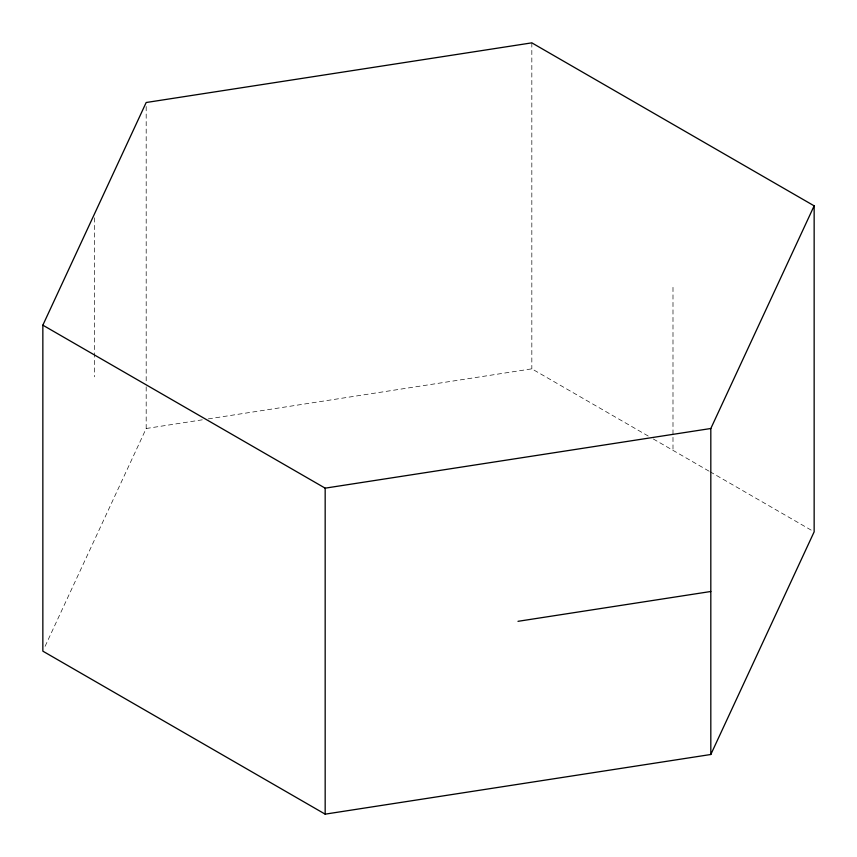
<?xml version="1.0" encoding="UTF-8"?>
<svg xmlns="http://www.w3.org/2000/svg" width="857" height="857" viewBox="0 0 857 857"><rect width="100%" height="100%" fill="white"/><g stroke="black" fill="none" stroke-linecap="round" stroke-linejoin="round"><path stroke-width="0.64" stroke-dasharray="4.29 3.21" d="M45.1 646.317L146.183 428.5L146.183 384.418M146.183 428.5L202.98 419.716M208.262 418.902L531.833 368.842L648.695 436.309M653.323 438.988L708.857 471.05M710.014 471.714L812.993 531.169M672.991 287.341L672.991 450.343M531.833 42.85L531.833 368.842M146.183 106.514L146.183 383.079M94.516 217.849L94.516 376.834"/><path stroke-width="1.29" d="M42.85 325.167L146.183 102.508L531.833 42.85L814.15 205.841L814.15 531.833L710.817 754.492L325.167 814.15L42.85 651.159L42.85 325.167L325.167 488.158L710.817 428.5L814.15 205.841M517.992 621.325L710.817 591.491M710.817 428.5L710.817 754.492M325.167 488.158L325.167 814.15"/></g></svg>
